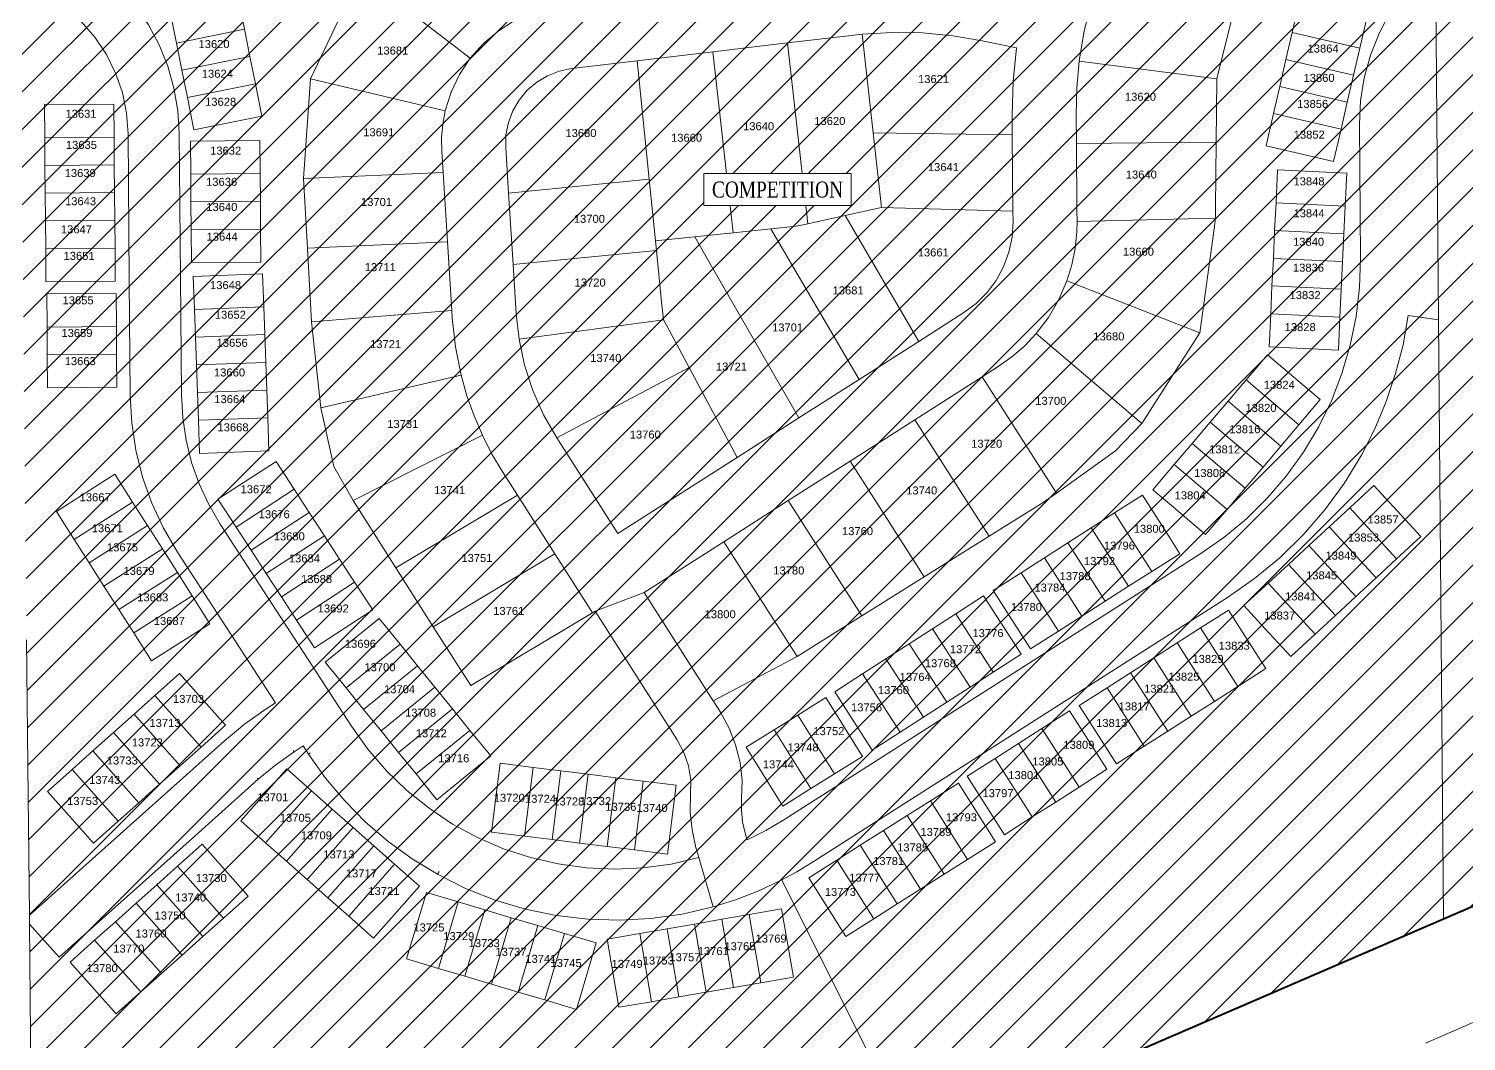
# Model space of a CAD drawing. Header units: feet. Extents: x 865220 to 2866543, y -2240498 to 973965.
# Drawn here: x 2859631 to 2860978, y 967105 to 968054 of the extents above; entities that cross this region are included whole.
import ezdxf
from ezdxf.enums import TextEntityAlignment as Align

# ---------------------------------------------------------------- set-up
doc = ezdxf.new("R2010")
doc.units = ezdxf.units.FT
doc.header["$LTSCALE"] = 0.015
doc.header["$MEASUREMENT"] = 0
for name, color, linetype in [('Dakota County Addresses', 7, 'Continuous'), ('Dakota County Parcels', 7, 'Continuous'), ('NOTES', 7, 'Continuous')]:
    doc.layers.add(name, color=color, linetype=linetype)
doc.layers.add('WORK BOUNDARY', color=110, linetype='Continuous', lineweight=40)
doc.styles.add('Dimensions 100', font='arial.ttf')
doc.styles.add('SIMPLEX', font='times.ttf', dxfattribs={"width": 0.8})

# ---------------------------------------------------------------- blocks, each defined once
blk = doc.blocks.new('ACMAP_ANN_TEMPLATE_Dakota County Addresses')
at = {"layer": 'Dakota County Addresses', "style": 'Dimensions 100'}
blk.add_attdef('DakotaCountyAddress', text='', height=50, dxfattribs=at).set_placement((0, 0), align=Align.CENTER)

msp = doc.modelspace()

# ---------------------------------------------------------------- hatches: boundary and pattern name
at = {"layer": 'NOTES', "lineweight": 5, "ltscale": 100}
h = msp.add_hatch(dxfattribs=at)
h.set_pattern_fill('ANSI31', color=1, scale=200)
h.set_pattern_definition([(45, (-51622.26, -8360.607), (-17.67766953, 17.67766953), [])])
h.paths.add_polyline_path([(2862217.9, 967764.4), (2862217.9, 968583.5), (2862201.9, 968598.9), (2860945.5, 968575.9), (2860677, 968578.9), (2860461.7, 968585), (2860195.4, 968598.2), (2860000.2, 968611.5), (2859805.1, 968625.7), (2859657.5, 968635), (2859660.3, 968356.8), (2859660.6, 968226.8), (2859658, 968197.3), (2859646.9, 968139.2), (2859623.1, 968071.1), (2859637.2, 966650)])

# ---------------------------------------------------------------- linework, layer by layer
at = {"layer": 'Dakota County Parcels', "lineweight": 5, "ltscale": 100}
for p, q in [((2860952.2, 967781.1), (2860949.4, 968118.6)), ((2859894.9, 968006.9), (2859941.7, 968105.4)), ((2859941.7, 968105.4), (2860044.8, 968026.2)), ((2859833.1, 968053.4), (2859826.9, 968083.8)), ((2860815.2, 968050.5), (2860821.1, 968075.8)), ((2859763.2, 968070.9), (2859769.4, 968040.5)), ((2860744.5, 968007), (2860758, 968061.1)), ((2860884.4, 968061.2), (2860878.5, 968035.8)), ((2859833.1, 968053.4), (2859769.4, 968040.5)), ((2859838.2, 968027.9), (2859833.1, 968053.4)), ((2860342.2, 968040.6), (2860404.7, 968048)), ((2860412.2, 968048.8), (2860404.7, 968048)), ((2860422.5, 967956.2), (2860412.2, 968048.8)), ((2860809.3, 968025.1), (2860815.2, 968050.5)), ((2860878.5, 968035.8), (2860815.2, 968050.5)), ((2859769.4, 968040.5), (2859774.5, 968015)), ((2860272.2, 968032.2), (2860201.2, 968023.8)), ((2860272.2, 968032.2), (2860342.2, 968040.6)), ((2860291.1, 967862.6), (2860272.2, 968032.2)), ((2860361.1, 967871.1), (2860342.2, 968040.6)), ((2860556.7, 968035.9), (2860524.7, 968042.6)), ((2860878.5, 968035.8), (2860872.7, 968010.5)), ((2859838.2, 968027.9), (2859774.5, 968015)), ((2859843.4, 968002.4), (2859838.2, 968027.9)), ((2860201.2, 968023.8), (2860139.6, 968016.5)), ((2860212.5, 967912.9), (2860201.2, 968023.8)), ((2860744.5, 968007), (2860615.6, 968023.5)), ((2860803.5, 967999.8), (2860809.3, 968025.1)), ((2860872.7, 968010.5), (2860809.3, 968025.1)), ((2859774.5, 968015), (2859779.7, 967989.5)), ((2859888.3, 967913.6), (2859894.9, 968006.9)), ((2859894.9, 968006.9), (2860021.3, 967976.9)), ((2860744, 967947.5), (2860744.5, 968007)), ((2860872.7, 968010.5), (2860866.8, 967985.2)), ((2859779.7, 967989.5), (2859843.4, 968002.4)), ((2859849.5, 967972), (2859843.4, 968002.4)), ((2860797.6, 967974.5), (2860803.5, 967999.8)), ((2860866.8, 967985.2), (2860803.5, 967999.8)), ((2859645.6, 967982.8), (2859710.6, 967983.3)), ((2859645.9, 967951.8), (2859645.6, 967982.8)), ((2859710.9, 967952.3), (2859710.6, 967983.3)), ((2859779.7, 967989.5), (2859785.8, 967959.2)), ((2860866.8, 967985.2), (2860861, 967959.8)), ((2859785.8, 967959.2), (2859849.5, 967972)), ((2860552.8, 967954.5), (2860552.7, 967973.1)), ((2860612.9, 967946.4), (2860612.7, 967973.6)), ((2860790.7, 967944.3), (2860797.6, 967974.5)), ((2860861, 967959.8), (2860797.6, 967974.5)), ((2860879.2, 967838.8), (2860878.2, 967964.5)), ((2859645.9, 967951.8), (2859710.9, 967952.3)), ((2859646.1, 967925.8), (2859645.9, 967951.8)), ((2859711.1, 967926.3), (2859710.9, 967952.3)), ((2859725.1, 967818.2), (2859724, 967955.5)), ((2859773.1, 967821.1), (2859772, 967955.9)), ((2860430.3, 967886.4), (2860422.5, 967956.2)), ((2860422.5, 967956.2), (2860552.8, 967954.5)), ((2860553.4, 967882.8), (2860552.8, 967954.5)), ((2860861, 967959.8), (2860854, 967929.6)), ((2859782.6, 967948.6), (2859847.6, 967949.2)), ((2859782.8, 967917.6), (2859782.6, 967948.6)), ((2859847.6, 967949.2), (2859847.8, 967918.2)), ((2860019.3, 967919.3), (2860018.1, 967938.8)), ((2860080.7, 967899.9), (2860078, 967942.6)), ((2860744, 967947.5), (2860612.9, 967946.4)), ((2860613.4, 967883.4), (2860612.9, 967946.4)), ((2860743.4, 967886.5), (2860744, 967947.5)), ((2860854, 967929.6), (2860790.7, 967944.3)), ((2859646.1, 967925.8), (2859711.1, 967926.3)), ((2859646.3, 967899.8), (2859646.1, 967925.8)), ((2859711.3, 967900.3), (2859711.1, 967926.3)), ((2859782.8, 967917.6), (2859847.8, 967918.2)), ((2859783, 967891.6), (2859782.8, 967917.6)), ((2859847.8, 967918.2), (2859848, 967892.2)), ((2859888.3, 967913.6), (2860019.3, 967919.3)), ((2859892.1, 967848.4), (2859888.3, 967913.6)), ((2859888.3, 967913.6), (2859888.3, 967913.6)), ((2860023.4, 967854.3), (2860019.3, 967919.3)), ((2860212.5, 967912.9), (2860080.7, 967899.9)), ((2860218.3, 967855), (2860212.5, 967912.9)), ((2860800, 967890.7), (2860801.5, 967921.6)), ((2860801.5, 967921.6), (2860866.4, 967918.5)), ((2860866.4, 967918.5), (2860864.9, 967887.6)), ((2859646.3, 967899.8), (2859711.3, 967900.3)), ((2859646.6, 967873.8), (2859646.3, 967899.8)), ((2859711.5, 967874.3), (2859711.3, 967900.3)), ((2860084.9, 967833), (2860080.7, 967899.9)), ((2859783, 967891.6), (2859848, 967892.2)), ((2859783.3, 967865.6), (2859783, 967891.6)), ((2859848, 967892.2), (2859848.3, 967866.2)), ((2860396.1, 967878.8), (2860430.3, 967886.4)), ((2860430.3, 967886.4), (2860553.4, 967882.8)), ((2860553.5, 967872.9), (2860553.4, 967882.8)), ((2860613.5, 967873.4), (2860613.4, 967883.4)), ((2860743.3, 967876.5), (2860743.4, 967886.5)), ((2860798.7, 967864.7), (2860800, 967890.7)), ((2860864.9, 967887.6), (2860800, 967890.7)), ((2860864.9, 967887.6), (2860863.6, 967861.6)), ((2859646.6, 967873.8), (2859711.5, 967874.3)), ((2859646.8, 967847.8), (2859646.6, 967873.8)), ((2859711.8, 967848.3), (2859711.5, 967874.3)), ((2860350.6, 967868.8), (2860361.1, 967871.1)), ((2860361.1, 967871.1), (2860396.1, 967878.8)), ((2860396.1, 967878.8), (2860465.1, 967760.8)), ((2860613.3, 967863.4), (2860613.5, 967873.4)), ((2860743.3, 967876.5), (2860613.5, 967873.4)), ((2860742, 967866.5), (2860743.3, 967876.5)), ((2859848.3, 967866.2), (2859783.3, 967865.6)), ((2859783.5, 967834.6), (2859783.3, 967865.6)), ((2859848.3, 967866.2), (2859848.5, 967835.2)), ((2860218.3, 967855), (2860291.1, 967862.6)), ((2860255.1, 967858.9), (2860268.4, 967835.7)), ((2860291.1, 967862.6), (2860326.4, 967866.3)), ((2860326.4, 967866.3), (2860350.6, 967868.8)), ((2860326.4, 967866.3), (2860409.2, 967725.2)), ((2860728.6, 967769), (2860742, 967866.5)), ((2860797.5, 967838.7), (2860798.7, 967864.7)), ((2860863.6, 967861.6), (2860798.7, 967864.7)), ((2860863.6, 967861.6), (2860862.4, 967835.6)), ((2859646.8, 967847.8), (2859711.8, 967848.3)), ((2859647, 967816.8), (2859646.8, 967847.8)), ((2859712, 967817.4), (2859711.8, 967848.3)), ((2860023.4, 967854.3), (2859892.1, 967848.4)), ((2859896.1, 967779.3), (2859892.1, 967848.4)), ((2860027.5, 967789.7), (2860023.4, 967854.3)), ((2860219.2, 967846.2), (2860218.3, 967855)), ((2859848.5, 967835.2), (2859783.5, 967834.6)), ((2860084.9, 967833), (2860087.8, 967786.8)), ((2860268.4, 967835.7), (2860352.8, 967689.1)), ((2860796.2, 967812.8), (2860797.5, 967838.7)), ((2860862.4, 967835.6), (2860797.5, 967838.7)), ((2860862.4, 967835.6), (2860861.1, 967809.7)), ((2859647, 967816.8), (2859712, 967817.4)), ((2859725.1, 967818.2), (2859726, 967710.3)), ((2859773.1, 967821.1), (2859774, 967710.7)), ((2859785.1, 967821.8), (2859850, 967824.2)), ((2859786.2, 967790.8), (2859785.1, 967821.8)), ((2859850, 967824.2), (2859851.2, 967793.2)), ((2860728.6, 967769), (2860603.9, 967817.5)), ((2859712.9, 967805.9), (2859647.9, 967805.3)), ((2859647.9, 967805.3), (2859648.1, 967774.3)), ((2859713.1, 967774.9), (2859712.9, 967805.9)), ((2860795, 967786.8), (2860796.2, 967812.8)), ((2860861.1, 967809.7), (2860796.2, 967812.8)), ((2860861.1, 967809.7), (2860859.9, 967783.7)), ((2859851.2, 967793.2), (2859786.2, 967790.8)), ((2859787.1, 967764.9), (2859786.2, 967790.8)), ((2859851.2, 967793.2), (2859852.1, 967767.2)), ((2859896.1, 967779.3), (2860027.5, 967789.7)), ((2860027.9, 967783.1), (2860027.5, 967789.7)), ((2859713.1, 967774.9), (2859648.1, 967774.3)), ((2859713.3, 967748.9), (2859713.1, 967774.9)), ((2859904.7, 967698.7), (2859896.1, 967779.3)), ((2860087.8, 967786.8), (2860090.5, 967762.9)), ((2860225.8, 967781.2), (2860090.5, 967762.9)), ((2860229, 967775.3), (2860225.8, 967781.2)), ((2860465.1, 967760.8), (2860507.3, 967787.8)), ((2860793.5, 967755.9), (2860795, 967786.8)), ((2860859.9, 967783.7), (2860795, 967786.8)), ((2860859.9, 967783.7), (2860858.4, 967752.7)), ((2860923.8, 967785.1), (2860952.2, 967781.1)), ((2860956.9, 967219.4), (2860952.2, 967781.1)), ((2860956.9, 967220), (2862245.5, 967776.2)), ((2859648.1, 967774.3), (2859648.3, 967748.3)), ((2859852.1, 967767.2), (2859787.1, 967764.9)), ((2859788.1, 967738.9), (2859787.1, 967764.9)), ((2859852.1, 967767.2), (2859853, 967741.2)), ((2860674.1, 967683.8), (2860575.2, 967768.2)), ((2860674.1, 967683.8), (2860728.6, 967769)), ((2859648.3, 967748.3), (2859713.3, 967748.9)), ((2859648.3, 967748.3), (2859648.6, 967717.3)), ((2859713.6, 967717.9), (2859713.3, 967748.9)), ((2860409.2, 967725.2), (2860465.1, 967760.8)), ((2860771.9, 967724.7), (2860792, 967748.3)), ((2860792, 967748.3), (2860841.5, 967706.3)), ((2860858.4, 967752.7), (2860793.5, 967755.9)), ((2859853, 967741.2), (2859788.1, 967738.9)), ((2859789, 967712.9), (2859788.1, 967738.9)), ((2859853, 967741.2), (2859854, 967715.2)), ((2860125.8, 967670.5), (2860249.9, 967736.3)), ((2860294.9, 967652.2), (2860249.9, 967736.3)), ((2860524.6, 967727.6), (2860539.6, 967737.2)), ((2859904.7, 967698.7), (2860036.2, 967729.1)), ((2860352.8, 967689.1), (2860409.2, 967725.2)), ((2860461.5, 967687.4), (2860524.6, 967727.6)), ((2860594.1, 967618.7), (2860524.6, 967727.6)), ((2860755.1, 967704.9), (2860771.9, 967724.7)), ((2860821.4, 967682.6), (2860771.9, 967724.7)), ((2859648.6, 967717.3), (2859713.6, 967717.9)), ((2859854, 967715.2), (2859789, 967712.9)), ((2859790, 967686.9), (2859789, 967712.9)), ((2859854, 967715.2), (2859854.9, 967689.3)), ((2859916.8, 967643.7), (2859904.7, 967698.7)), ((2860738.2, 967685.1), (2860755.1, 967704.9)), ((2860804.6, 967662.8), (2860755.1, 967704.9)), ((2860841.5, 967706.3), (2860821.4, 967682.6)), ((2859854.9, 967689.3), (2859790, 967686.9)), ((2859791.1, 967655.9), (2859790, 967686.9)), ((2859854.9, 967689.3), (2859856, 967658.3)), ((2860294.9, 967652.2), (2860352.8, 967689.1)), ((2860400.9, 967648.7), (2860461.5, 967687.4)), ((2860531.2, 967578.3), (2860461.5, 967687.4)), ((2860649.6, 967658.4), (2860674.1, 967683.8)), ((2860721.4, 967665.3), (2860738.2, 967685.1)), ((2860787.8, 967643), (2860738.2, 967685.1)), ((2860821.4, 967682.6), (2860804.6, 967662.8)), ((2859934.9, 967611.7), (2860056.1, 967672.9)), ((2860183, 967580.8), (2860125.8, 967670.5)), ((2859856, 967658.3), (2859791.1, 967655.9)), ((2860594.1, 967618.7), (2860649.6, 967658.4)), ((2860704.6, 967645.5), (2860721.4, 967665.3)), ((2860770.9, 967623.2), (2860721.4, 967665.3)), ((2860804.6, 967662.8), (2860787.8, 967643)), ((2859808.3, 967612.9), (2859862.8, 967648.3)), ((2859862.8, 967648.3), (2859879.7, 967622.3)), ((2859934.9, 967611.7), (2859916.8, 967643.7)), ((2860183, 967580.8), (2860294.9, 967652.2)), ((2860342.8, 967611.6), (2860400.9, 967648.7)), ((2860470.2, 967540.1), (2860400.9, 967648.7)), ((2860687.5, 967625.4), (2860704.6, 967645.5)), ((2860754.1, 967603.4), (2860704.6, 967645.5)), ((2860787.8, 967643), (2860770.9, 967623.2)), ((2859711.7, 967636.3), (2859656.9, 967601.5)), ((2859728.3, 967610.2), (2859711.7, 967636.3)), ((2860088.9, 967616.7), (2860075.2, 967638.2)), ((2859825.2, 967586.9), (2859879.7, 967622.3)), ((2859879.7, 967622.3), (2859893.9, 967600.5)), ((2859975, 967548.6), (2860088.9, 967616.7)), ((2860124.1, 967561.6), (2860088.9, 967616.7)), ((2860581.8, 967609.9), (2860594.1, 967618.7)), ((2860648.7, 967600.1), (2860670.9, 967614.2)), ((2860670.9, 967614.2), (2860674.8, 967616.7)), ((2860674.8, 967616.7), (2860700.4, 967576.7)), ((2860684.5, 967621.8), (2860687.5, 967625.4)), ((2860702, 967607), (2860684.5, 967621.8)), ((2860770.9, 967623.2), (2860754.1, 967603.4)), ((2860869, 967604.8), (2860891.8, 967625.8)), ((2860891.8, 967625.8), (2860935.8, 967578)), ((2859656.9, 967601.5), (2859673.5, 967575.3)), ((2859728.3, 967610.2), (2859673.5, 967575.3)), ((2859742.3, 967588.3), (2859728.3, 967610.2)), ((2859825.2, 967586.9), (2859808.3, 967612.9)), ((2859839.4, 967565.1), (2859893.9, 967600.5)), ((2859893.9, 967600.5), (2859908.1, 967578.7)), ((2859975, 967548.6), (2859934.9, 967611.7)), ((2860282.4, 967573.1), (2860342.8, 967611.6)), ((2860411.8, 967503.6), (2860342.8, 967611.6)), ((2860531.2, 967578.3), (2860581.8, 967609.9)), ((2860626.8, 967586.1), (2860648.7, 967600.1)), ((2860683.7, 967545.3), (2860648.7, 967600.1)), ((2860734, 967579.8), (2860702, 967607)), ((2860754.1, 967603.4), (2860734, 967579.8)), ((2860849.9, 967587.2), (2860869, 967604.8)), ((2860913, 967557), (2860869, 967604.8)), ((2859687.5, 967553.4), (2859742.3, 967588.3)), ((2859756.3, 967566.3), (2859742.3, 967588.3)), ((2859810.5, 967589.5), (2859933.4, 967400.3)), ((2859839.4, 967565.1), (2859825.2, 967586.9)), ((2860604.9, 967572.1), (2860626.8, 967586.1)), ((2860661.8, 967531.3), (2860626.8, 967586.1)), ((2860830.8, 967569.5), (2860849.9, 967587.2)), ((2860893.9, 967539.4), (2860849.9, 967587.2)), ((2859673.5, 967575.3), (2859687.5, 967553.4)), ((2859853.6, 967543.3), (2859908.1, 967578.7)), ((2859908.1, 967578.7), (2859922.2, 967556.9)), ((2860207.7, 967525.4), (2860282.4, 967573.1)), ((2860351, 967465.6), (2860282.4, 967573.1)), ((2860470.2, 967540.1), (2860531.2, 967578.3)), ((2860700.4, 967576.7), (2860709.8, 967561.9)), ((2860935.8, 967578), (2860913, 967557)), ((2859701.4, 967531.4), (2859756.3, 967566.3)), ((2859770.2, 967544.4), (2859756.3, 967566.3)), ((2859770.3, 967563.3), (2859862.1, 967422)), ((2859853.6, 967543.3), (2859839.4, 967565.1)), ((2860010.1, 967493.4), (2860124.1, 967561.6)), ((2860132.4, 967548.5), (2860124.1, 967561.6)), ((2860338.7, 967312.5), (2860728.6, 967561.3)), ((2860583, 967558.1), (2860604.9, 967572.1)), ((2860639.8, 967517.3), (2860604.9, 967572.1)), ((2860709.8, 967561.9), (2860683.7, 967545.3)), ((2860811.6, 967551.9), (2860830.8, 967569.5)), ((2860874.8, 967521.8), (2860830.8, 967569.5)), ((2859687.5, 967553.4), (2859701.4, 967531.4)), ((2859922.2, 967556.9), (2859867.7, 967521.5)), ((2859922.2, 967556.9), (2859936.4, 967535.1)), ((2860010.1, 967493.4), (2859975, 967548.6)), ((2860159.2, 967506.4), (2860132.4, 967548.5)), ((2860561, 967544.1), (2860583, 967558.1)), ((2860617.9, 967503.3), (2860583, 967558.1)), ((2860792.5, 967534.3), (2860811.6, 967551.9)), ((2860855.7, 967504.1), (2860811.6, 967551.9)), ((2860913, 967557), (2860893.9, 967539.4)), ((2859715.4, 967509.5), (2859770.2, 967544.4)), ((2859784.2, 967522.5), (2859770.2, 967544.4)), ((2859867.7, 967521.5), (2859853.6, 967543.3)), ((2859936.4, 967535.1), (2859881.9, 967499.7)), ((2859936.4, 967535.1), (2859953.3, 967509.2)), ((2860411.8, 967503.6), (2860470.2, 967540.1)), ((2860534.9, 967527.4), (2860561, 967544.1)), ((2860596, 967489.3), (2860561, 967544.1)), ((2860683.7, 967545.3), (2860661.8, 967531.3)), ((2860772.4, 967515.7), (2860792.5, 967534.3)), ((2860836.6, 967486.5), (2860792.5, 967534.3)), ((2860893.9, 967539.4), (2860874.8, 967521.8)), ((2859701.4, 967531.4), (2859715.4, 967509.5)), ((2859729.3, 967487.6), (2859784.2, 967522.5)), ((2859800.8, 967496.3), (2859784.2, 967522.5)), ((2859881.9, 967499.7), (2859867.7, 967521.5)), ((2860207.7, 967525.4), (2860272.4, 967423.9)), ((2860364.5, 967272), (2860754.5, 967520.8)), ((2860499.9, 967505.5), (2860525.9, 967522.3)), ((2860525.9, 967522.3), (2860561.1, 967467.6)), ((2860569.9, 967472.7), (2860534.9, 967527.4)), ((2860661.8, 967531.3), (2860639.8, 967517.3)), ((2860874.8, 967521.8), (2860855.7, 967504.1)), ((2859715.4, 967509.5), (2859729.3, 967487.6)), ((2859953.3, 967509.2), (2859898.8, 967473.7)), ((2860159.2, 967506.4), (2860045.2, 967438.2)), ((2860161.8, 967508), (2860159.2, 967506.4)), ((2860161.8, 967508), (2860159.2, 967506.4)), ((2860478, 967491.4), (2860499.9, 967505.5)), ((2860535, 967450.8), (2860499.9, 967505.5)), ((2860639.8, 967517.3), (2860617.9, 967503.3)), ((2860729.2, 967492.3), (2860753.5, 967507.8)), ((2860753.5, 967507.8), (2860755.3, 967509)), ((2860755.3, 967509), (2860777.2, 967474.7)), ((2860769.7, 967513.3), (2860772.4, 967515.7)), ((2860789.5, 967491.8), (2860769.7, 967513.3)), ((2859746, 967461.4), (2859800.8, 967496.3)), ((2859898.8, 967473.7), (2859881.9, 967499.7)), ((2859908.9, 967460.1), (2859959.3, 967501.1)), ((2859959.3, 967501.1), (2859978.9, 967477.1)), ((2860045.2, 967438.2), (2860010.1, 967493.4)), ((2860351, 967465.6), (2860411.8, 967503.6)), ((2860617.9, 967503.3), (2860596, 967489.3)), ((2860707.3, 967478.3), (2860729.2, 967492.3)), ((2860764.2, 967437.5), (2860729.2, 967492.3)), ((2860813.8, 967465.5), (2860789.5, 967491.8)), ((2860855.7, 967504.1), (2860836.6, 967486.5)), ((2859729.3, 967487.6), (2859746, 967461.4)), ((2860456.1, 967477.4), (2860478, 967491.4)), ((2860513.2, 967436.8), (2860478, 967491.4)), ((2860596, 967489.3), (2860569.9, 967472.7)), ((2860685.4, 967464.3), (2860707.3, 967478.3)), ((2860742.3, 967423.5), (2860707.3, 967478.3)), ((2860836.6, 967486.5), (2860813.8, 967465.5)), ((2859928.4, 967436.1), (2859978.9, 967477.1)), ((2859978.9, 967477.1), (2859995.3, 967456.9)), ((2860272.4, 967423.9), (2860351, 967465.6)), ((2860434.3, 967463.3), (2860456.1, 967477.4)), ((2860491.3, 967422.7), (2860456.1, 967477.4)), ((2860561.1, 967467.6), (2860535, 967450.8)), ((2860777.2, 967474.7), (2860790.3, 967454.2)), ((2859928.4, 967436.1), (2859908.9, 967460.1)), ((2859995.3, 967456.9), (2859944.8, 967415.9)), ((2859995.3, 967456.9), (2860011.7, 967436.7)), ((2860412.4, 967449.2), (2860434.3, 967463.3)), ((2860469.5, 967408.7), (2860434.3, 967463.3)), ((2860663.5, 967450.3), (2860685.4, 967464.3)), ((2860720.4, 967409.5), (2860685.4, 967464.3)), ((2860790.3, 967454.2), (2860764.2, 967437.5)), ((2859749.1, 967429), (2859772.2, 967449.6)), ((2859772.2, 967449.6), (2859815.5, 967401.1)), ((2860386.4, 967432.5), (2860412.4, 967449.2)), ((2860447.6, 967394.6), (2860412.4, 967449.2)), ((2860535, 967450.8), (2860513.2, 967436.8)), ((2860641.6, 967436.3), (2860663.5, 967450.3)), ((2860698.5, 967395.5), (2860663.5, 967450.3)), ((2859729.7, 967411.6), (2859749.1, 967429)), ((2859749.1, 967429), (2859792.4, 967380.5)), ((2859944.8, 967415.9), (2859928.4, 967436.1)), ((2860011.7, 967436.7), (2859961.2, 967395.7)), ((2860011.7, 967436.7), (2860028, 967416.5)), ((2860378, 967427), (2860351.7, 967410.6)), ((2860412.4, 967371.8), (2860378, 967427)), ((2860421.5, 967377.8), (2860386.4, 967432.5)), ((2860513.2, 967436.8), (2860491.3, 967422.7)), ((2860615.4, 967419.6), (2860641.6, 967436.3)), ((2860676.5, 967381.5), (2860641.6, 967436.3)), ((2860764.2, 967437.5), (2860742.3, 967423.5)), ((2859710.3, 967394.3), (2859729.7, 967411.6)), ((2859729.7, 967411.6), (2859773, 967363.2)), ((2859862.1, 967422), (2859853.5, 967416.4)), ((2859961.2, 967395.7), (2859944.8, 967415.9)), ((2860028, 967416.5), (2859977.6, 967375.6)), ((2860028, 967416.5), (2860044.4, 967396.3)), ((2860272.4, 967423.9), (2860279.2, 967413.3)), ((2860491.3, 967422.7), (2860469.5, 967408.7)), ((2860580.4, 967397.9), (2860606.5, 967414.6)), ((2860606.5, 967414.6), (2860641.5, 967359.8)), ((2860650.4, 967364.9), (2860615.4, 967419.6)), ((2860742.3, 967423.5), (2860720.4, 967409.5)), ((2859815.5, 967401.1), (2859792.4, 967380.5)), ((2860351.7, 967410.6), (2860329.6, 967396.8)), ((2860351.7, 967410.6), (2860386, 967355.4)), ((2860469.5, 967408.7), (2860447.6, 967394.6)), ((2860558.5, 967383.9), (2860580.4, 967397.9)), ((2860615.4, 967343.1), (2860580.4, 967397.9)), ((2860720.4, 967409.5), (2860698.5, 967395.5)), ((2859814.1, 967386.3), (2859631.5, 967223.1)), ((2859690.9, 967377), (2859710.3, 967394.3)), ((2859710.3, 967394.3), (2859753.6, 967345.8)), ((2859977.6, 967375.6), (2859961.2, 967395.7)), ((2860044.4, 967396.3), (2859994, 967355.4)), ((2860044.4, 967396.3), (2860064, 967372.3)), ((2860329.6, 967396.8), (2860303.3, 967380.5)), ((2860329.6, 967396.8), (2860364, 967341.7)), ((2860447.6, 967394.6), (2860421.5, 967377.8)), ((2860536.6, 967369.9), (2860558.5, 967383.9)), ((2860593.5, 967329.1), (2860558.5, 967383.9)), ((2860698.5, 967395.5), (2860676.5, 967381.5)), ((2859671.5, 967359.7), (2859690.9, 967377)), ((2859690.9, 967377), (2859734.2, 967328.5)), ((2859792.4, 967380.5), (2859773, 967363.2)), ((2859879.6, 967376.1), (2859878.9, 967377.3)), ((2859879.6, 967376.1), (2859888.2, 967381.7)), ((2859888.2, 967381.7), (2859893.2, 967374.1)), ((2859893.2, 967374.1), (2859894.7, 967375.2)), ((2859994, 967355.4), (2859977.6, 967375.6)), ((2860064, 967372.3), (2860013.5, 967331.3)), ((2860303.3, 967380.5), (2860337.7, 967325.3)), ((2860386, 967355.4), (2860412.4, 967371.8)), ((2860676.5, 967381.5), (2860650.4, 967364.9)), ((2859648.4, 967339), (2859671.5, 967359.7)), ((2859714.8, 967311.2), (2859671.5, 967359.7)), ((2859773, 967363.2), (2859753.6, 967345.8)), ((2859872.7, 967360.3), (2859829.7, 967311.6)), ((2859896, 967339.7), (2859872.7, 967360.3)), ((2860064.8, 967301), (2860072.9, 967365.5)), ((2860072.9, 967365.5), (2860103.7, 967361.6)), ((2860095.6, 967297.2), (2860103.7, 967361.6)), ((2860103.7, 967361.6), (2860129.5, 967358.4)), ((2860129.5, 967358.4), (2860121.4, 967293.9)), ((2860129.5, 967358.4), (2860155.3, 967355.1)), ((2860510.5, 967353.3), (2860536.6, 967369.9)), ((2860571.5, 967315.2), (2860536.6, 967369.9)), ((2860641.5, 967359.8), (2860615.4, 967343.1)), ((2859753.6, 967345.8), (2859734.2, 967328.5)), ((2859786.8, 967297.5), (2859846.1, 967350.5)), ((2859846.1, 967350.5), (2859845.2, 967351.6)), ((2860013.5, 967331.3), (2859994, 967355.4)), ((2860155.3, 967355.1), (2860147.2, 967290.7)), ((2860155.3, 967355.1), (2860181.1, 967351.9)), ((2860181.1, 967351.9), (2860173, 967287.4)), ((2860181.1, 967351.9), (2860206.9, 967348.6)), ((2860206.9, 967348.6), (2860198.7, 967284.2)), ((2860206.9, 967348.6), (2860237.6, 967344.8)), ((2860237.6, 967344.8), (2860229.5, 967280.3)), ((2860364, 967341.7), (2860386, 967355.4)), ((2860476.1, 967330.2), (2860502.3, 967346.8)), ((2860502.3, 967346.8), (2860537, 967291.9)), ((2860545.4, 967298.5), (2860510.5, 967353.3)), ((2859691.7, 967290.5), (2859648.4, 967339)), ((2859896, 967339.7), (2859852.9, 967291)), ((2859915.4, 967322.5), (2859896, 967339.7)), ((2860337.7, 967325.3), (2860364, 967341.7)), ((2860454.1, 967316.4), (2860476.1, 967330.2)), ((2860510.8, 967275.3), (2860476.1, 967330.2)), ((2860615.4, 967343.1), (2860593.5, 967329.1)), ((2859734.2, 967328.5), (2859714.8, 967311.2)), ((2859915.4, 967322.5), (2859872.4, 967273.8)), ((2859934.9, 967305.3), (2859915.4, 967322.5)), ((2860593.5, 967329.1), (2860571.5, 967315.2)), ((2859714.8, 967311.2), (2859691.7, 967290.5)), ((2859829.7, 967311.6), (2859852.9, 967291)), ((2859934.9, 967305.3), (2859891.9, 967256.6)), ((2859954.4, 967288.1), (2859934.9, 967305.3)), ((2860432.2, 967302.5), (2860454.1, 967316.4)), ((2860488.9, 967261.4), (2860454.1, 967316.4)), ((2860571.5, 967315.2), (2860545.4, 967298.5)), ((2859659.4, 967183.7), (2859786.8, 967297.5)), ((2859852.9, 967291), (2859872.4, 967273.8)), ((2860095.6, 967297.2), (2860064.8, 967301)), ((2860121.4, 967293.9), (2860095.6, 967297.2)), ((2860147.2, 967290.7), (2860121.4, 967293.9)), ((2860173, 967287.4), (2860147.2, 967290.7)), ((2860302.4, 967299.9), (2860304.2, 967293.6)), ((2860410.2, 967288.6), (2860432.2, 967302.5)), ((2860466.9, 967247.5), (2860432.2, 967302.5)), ((2860537, 967291.9), (2860510.8, 967275.3)), ((2859770.3, 967268.9), (2859793.4, 967289.5)), ((2859793.4, 967289.5), (2859836.7, 967241)), ((2859954.4, 967288.1), (2859911.3, 967239.4)), ((2859973.9, 967270.8), (2859954.4, 967288.1)), ((2860198.7, 967284.2), (2860173, 967287.4)), ((2860229.5, 967280.3), (2860198.7, 967284.2)), ((2860259, 967277), (2860256.2, 967286.6)), ((2860272.3, 967230.8), (2860259, 967277)), ((2860388.2, 967274.7), (2860410.2, 967288.6)), ((2860444.9, 967233.6), (2860410.2, 967288.6)), ((2859750.9, 967251.5), (2859770.3, 967268.9)), ((2859770.3, 967268.9), (2859813.6, 967220.4)), ((2859872.4, 967273.8), (2859891.9, 967256.6)), ((2859930.8, 967222.2), (2859973.9, 967270.8)), ((2859997.1, 967250.3), (2859973.9, 967270.8)), ((2860013.9, 967261.4), (2860015.5, 967264.1)), ((2860362, 967258.1), (2860388.2, 967274.7)), ((2860422.9, 967219.8), (2860388.2, 967274.7)), ((2860510.8, 967275.3), (2860488.9, 967261.4)), ((2859731.5, 967234.2), (2859750.9, 967251.5)), ((2859794.2, 967203.1), (2859750.9, 967251.5)), ((2859891.9, 967256.6), (2859911.3, 967239.4)), ((2859954, 967201.6), (2859997.1, 967250.3)), ((2860461.8, 967005.8), (2860336.8, 967256.1)), ((2860396.7, 967203.2), (2860362, 967258.1)), ((2860488.9, 967261.4), (2860466.9, 967247.5)), ((2859836.7, 967241), (2859813.6, 967220.4)), ((2859911.3, 967239.4), (2859930.8, 967222.2)), ((2859985.1, 967182.1), (2860003.7, 967244.4)), ((2860003.7, 967244.4), (2860033.4, 967235.5)), ((2860466.9, 967247.5), (2860444.9, 967233.6)), ((2859631.5, 967223.1), (2859631.6, 967214.8)), ((2859712.1, 967216.9), (2859731.5, 967234.2)), ((2859774.8, 967185.7), (2859731.5, 967234.2)), ((2860014.9, 967173.2), (2860033.4, 967235.5)), ((2860033.4, 967235.5), (2860058.3, 967228.1)), ((2860058.3, 967228.1), (2860039.8, 967165.8)), ((2860058.3, 967228.1), (2860083.2, 967220.7)), ((2860306.1, 967223.7), (2860280.5, 967219.2)), ((2860336.6, 967228.9), (2860306.1, 967223.7)), ((2860317.1, 967159.6), (2860306.1, 967223.7)), ((2860347.7, 967164.9), (2860336.6, 967228.9)), ((2860444.9, 967233.6), (2860422.9, 967219.8)), ((2859631.6, 967214.8), (2859659.4, 967183.7)), ((2859631.6, 967214.8), (2859637.2, 966649.9)), ((2859692.7, 967199.6), (2859712.1, 967216.9)), ((2859755.4, 967168.4), (2859712.1, 967216.9)), ((2859813.6, 967220.4), (2859794.2, 967203.1)), ((2859930.8, 967222.2), (2859954, 967201.6)), ((2860083.2, 967220.7), (2860064.7, 967158.4)), ((2860083.2, 967220.7), (2860108.1, 967213.3)), ((2860108.1, 967213.3), (2860089.6, 967151)), ((2860108.1, 967213.3), (2860133.1, 967205.9)), ((2860229.2, 967210.4), (2860203.6, 967206)), ((2860254.8, 967214.8), (2860229.2, 967210.4)), ((2860229.2, 967210.4), (2860240.3, 967146.4)), ((2860280.5, 967219.2), (2860254.8, 967214.8)), ((2860254.8, 967214.8), (2860265.9, 967150.8)), ((2860280.5, 967219.2), (2860291.5, 967155.2)), ((2860422.9, 967219.8), (2860396.7, 967203.2)), ((2860956.9, 967219.4), (2860461.8, 967005.8)), ((2859669.6, 967178.9), (2859692.7, 967199.6)), ((2859736, 967151.1), (2859692.7, 967199.6)), ((2859794.2, 967203.1), (2859774.8, 967185.7)), ((2860133.1, 967205.9), (2860114.6, 967143.6)), ((2860133.1, 967205.9), (2860162.8, 967197.1)), ((2860162.8, 967197.1), (2860144.3, 967134.8)), ((2860203.6, 967206), (2860173.1, 967200.7)), ((2860173.1, 967200.7), (2860184.1, 967136.7)), ((2860203.6, 967206), (2860214.7, 967141.9)), ((2859774.8, 967185.7), (2859755.4, 967168.4)), ((2860014.9, 967173.2), (2859985.1, 967182.1)), ((2859712.9, 967130.5), (2859669.6, 967178.9)), ((2859755.4, 967168.4), (2859736, 967151.1)), ((2860039.8, 967165.8), (2860014.9, 967173.2)), ((2860064.7, 967158.4), (2860039.8, 967165.8)), ((2860089.6, 967151), (2860064.7, 967158.4)), ((2860265.9, 967150.8), (2860291.5, 967155.2)), ((2860291.5, 967155.2), (2860317.1, 967159.6)), ((2860317.1, 967159.6), (2860347.7, 967164.9)), ((2859736, 967151.1), (2859712.9, 967130.5)), ((2860114.6, 967143.6), (2860089.6, 967151)), ((2860144.3, 967134.8), (2860114.6, 967143.6)), ((2860184.1, 967136.7), (2860214.7, 967141.9)), ((2860214.7, 967141.9), (2860240.3, 967146.4)), ((2860240.3, 967146.4), (2860265.9, 967150.8)), ((2860999.6, 967129), (2860940, 967103.2))]:
    msp.add_line(p, q, dxfattribs=at)
for points in [[(2859772, 967955.9), (2859770.6, 967977.3), (2859767, 967998.3), (2859761.2, 968018.9), (2859753.2, 968038.7), (2859743.1, 968057.5), (2859731, 968075.2), (2859717.1, 968091.4), (2859701.6, 968106.1), (2859684.6, 968119), (2859666.3, 968130), (2859646.9, 968139)], [(2860949.4, 968118.6), (2860933.4, 968103.7), (2860919.1, 968087), (2860906.8, 968068.9), (2860896.5, 968049.5), (2860888.4, 968029.2), (2860882.7, 968008), (2860879.2, 967986.4), (2860878.2, 967964.5)], [(2860636.3, 968106.8), (2860627.2, 968079.6), (2860620.3, 968051.8), (2860615.6, 968023.5)], [(2859724, 967955.5), (2859722.6, 967974.9), (2859718.7, 967994), (2859712.4, 968012.4), (2859703.8, 968029.8), (2859693, 968045.9), (2859680.2, 968060.6), (2859665.7, 968073.5), (2859649.6, 968084.4), (2859632.2, 968093.2)], [(2860086.3, 968061.5), (2860070.8, 968051.7), (2860056.9, 968039.9), (2860044.8, 968026.2)], [(2860524.7, 968042.6), (2860496.9, 968047.4), (2860468.7, 968050), (2860440.4, 968050.5), (2860412.2, 968048.8)], [(2860556.7, 968035.9), (2860553.6, 968004.6), (2860552.7, 967973.1)], [(2860044.8, 968026.2), (2860034.7, 968010.9), (2860026.8, 967994.4), (2860021.3, 967976.9)], [(2860615.6, 968023.5), (2860613.3, 967998.6), (2860612.7, 967973.6)], [(2860139.6, 968016.5), (2860128, 968014.1), (2860117.1, 968009.9), (2860107, 968003.8), (2860098, 967996.2), (2860090.5, 967987.1), (2860084.6, 967976.9), (2860080.5, 967965.9), (2860078.2, 967954.4), (2860078, 967942.6)], [(2860021.3, 967976.9), (2860019, 967964.4), (2860017.9, 967951.6), (2860018.1, 967938.8)], [(2860507.3, 967787.8), (2860518.9, 967796.4), (2860529.1, 967806.6), (2860537.7, 967818.1), (2860544.6, 967830.8), (2860549.6, 967844.4), (2860552.6, 967858.5), (2860553.5, 967872.9)], [(2860603.9, 967817.5), (2860608.5, 967832.5), (2860611.7, 967847.8), (2860613.3, 967863.4)], [(2860084.9, 967833), (2860199.8, 967844.3), (2860219.2, 967846.2)], [(2860225.8, 967781.2), (2860224.1, 967797.8), (2860219.2, 967846.2)], [(2860728.6, 967561.3), (2860751.1, 967577), (2860772.2, 967594.6), (2860791.8, 967613.9), (2860809.6, 967634.7), (2860825.7, 967657), (2860839.8, 967680.6), (2860851.9, 967705.3), (2860861.8, 967730.9), (2860869.6, 967757.2), (2860875.1, 967784.1), (2860878.3, 967811.4), (2860879.2, 967838.8)], [(2860575.2, 967768.2), (2860586.7, 967783.4), (2860596.3, 967800), (2860603.9, 967817.5)], [(2860027.9, 967783.1), (2860030.9, 967755.9), (2860036.2, 967729.1)], [(2860249.9, 967736.3), (2860229, 967775.3), (2860225.8, 967781.2)], [(2860880, 967654.1), (2860892.6, 967678.9), (2860903.3, 967704.5), (2860912.1, 967730.8), (2860919, 967757.7), (2860923.8, 967785.1)], [(2860090.5, 967762.9), (2860095.7, 967738.5), (2860103.4, 967714.9), (2860113.5, 967692.1), (2860125.8, 967670.5)], [(2860539.6, 967737.2), (2860552.5, 967746.3), (2860564.4, 967756.7), (2860575.2, 967768.2)], [(2860036.2, 967729.1), (2860041.6, 967709.9), (2860048.3, 967691.2), (2860056.1, 967672.9)], [(2859726, 967710.3), (2859727.5, 967684.4), (2859731.4, 967658.8), (2859737.6, 967633.6), (2859746.3, 967609.2), (2859757.2, 967585.7), (2859770.3, 967563.3)], [(2859774, 967710.7), (2859775.2, 967689.3), (2859778.4, 967668.2), (2859783.6, 967647.5), (2859790.7, 967627.3), (2859799.7, 967607.9), (2859810.5, 967589.5)], [(2860056.1, 967672.9), (2860065.1, 967655.2), (2860075.2, 967638.2)], [(2860754.5, 967520.8), (2860779.7, 967538.5), (2860803.5, 967558.1), (2860825.5, 967579.7), (2860845.7, 967603), (2860863.9, 967627.8), (2860880, 967654.1)], [(2860161.8, 967508), (2860161.8, 967508), (2860207.7, 967525.4)], [(2860238.7, 967387.4), (2860161.8, 967508), (2860161.8, 967508)], [(2859628.9, 967481.2), (2859630.4, 967334.5), (2859631.5, 967223.1)], [(2859853.5, 967416.4), (2859833.2, 967402.1), (2859814.1, 967386.3)], [(2860299.1, 967332.4), (2860299.5, 967349.4), (2860297.6, 967366.2), (2860293.5, 967382.6), (2860287.4, 967398.4), (2860279.2, 967413.3)], [(2859933.4, 967400.3), (2859948.9, 967378.6), (2859966.3, 967358.5), (2859985.4, 967340), (2860006.1, 967323.3), (2860028.2, 967308.5), (2860051.6, 967295.9), (2860076, 967285.3), (2860101.3, 967277), (2860127.2, 967271.1), (2860153.6, 967267.4), (2860180.2, 967266.2), (2860206.7, 967267.4), (2860233.1, 967271), (2860259, 967277)], [(2860251.3, 967336.5), (2860251.4, 967349.8), (2860249.2, 967363), (2860245, 967375.6), (2860238.7, 967387.4)], [(2859879.6, 967376.1), (2859862.4, 967364), (2859846.1, 967350.5)], [(2859893.2, 967374.1), (2859909.2, 967351.4), (2859927.1, 967330.1), (2859946.6, 967310.4), (2859967.7, 967292.2), (2859990.2, 967275.9), (2860013.9, 967261.4)], [(2860251.3, 967336.5), (2860250.9, 967319.7), (2860252.6, 967303), (2860256.2, 967286.6)], [(2860299.1, 967332.4), (2860298.9, 967321.5), (2860300, 967310.6), (2860302.4, 967299.9)], [(2860304.2, 967293.6), (2860321.7, 967302.4), (2860338.7, 967312.5)], [(2860336.8, 967256.1), (2860350.8, 967263.7), (2860364.5, 967272)], [(2860013.9, 967261.4), (2860040.4, 967248.1), (2860068, 967237.2), (2860096.4, 967228.7), (2860125.4, 967222.7), (2860154.9, 967219.2), (2860184.5, 967218.3), (2860214.1, 967219.9), (2860243.4, 967224.1), (2860272.3, 967230.8)], [(2860272.3, 967230.8), (2860294.4, 967237.8), (2860315.9, 967246.2), (2860336.8, 967256.1)]]:
    msp.add_lwpolyline(points, dxfattribs=at)
at = {"layer": 'WORK BOUNDARY', "ltscale": 50, "flags": 128}
msp.add_lwpolyline([(2859578.2, 968665.6), (2860173.2, 968644.9), (2860954.9, 968612.3), (2862141.9, 968643), (2863262.2, 968676), (2863725.3, 968677.3), (2863722.3, 969087), (2864002.3, 969087), (2864002.3, 968643.5), (2864256.7, 968643.5), (2864266.7, 968647.8), (2864266.7, 968647.8), (2864266.7, 968647.8), (2862353.1, 967822), (2860956.9, 967219.4), (2856970.8, 965499)], dxfattribs=at)

# ---------------------------------------------------------------- block references
at = {"layer": 'Dakota County Addresses', "lineweight": 5, "ltscale": 100, "xscale": 0.15, "yscale": 0.15, "zscale": 0.15}
for p, values in [((2859804.6, 968035.8), {'DakotaCountyAddress': '13620'}), ((2859972.1, 968029.7), {'DakotaCountyAddress': '13681'}), ((2860844.1, 968031.6), {'DakotaCountyAddress': '13864'}), ((2859807.7, 968008), {'DakotaCountyAddress': '13624'}), ((2860479, 968003), {'DakotaCountyAddress': '13621'}), ((2860840.3, 968004.1), {'DakotaCountyAddress': '13860'}), ((2860672.9, 967986.4), {'DakotaCountyAddress': '13620'}), ((2859679.9, 967970.5), {'DakotaCountyAddress': '13631'}), ((2859810.8, 967981.7), {'DakotaCountyAddress': '13628'}), ((2860834.3, 967979.7), {'DakotaCountyAddress': '13856'}), ((2860315, 967958.8), {'DakotaCountyAddress': '13640'}), ((2860381.8, 967963.7), {'DakotaCountyAddress': '13620'}), ((2859959, 967953.1), {'DakotaCountyAddress': '13691'}), ((2860148.5, 967952.4), {'DakotaCountyAddress': '13680'}), ((2860247.5, 967948), {'DakotaCountyAddress': '13660'}), ((2860831.1, 967950.9), {'DakotaCountyAddress': '13852'}), ((2859680.3, 967941.3), {'DakotaCountyAddress': '13635'}), ((2859815.5, 967935.9), {'DakotaCountyAddress': '13632'}), ((2860488.2, 967920.5), {'DakotaCountyAddress': '13641'}), ((2859679.2, 967914.9), {'DakotaCountyAddress': '13639'}), ((2859811.7, 967906.7), {'DakotaCountyAddress': '13636'}), ((2860673.7, 967913.5), {'DakotaCountyAddress': '13640'}), ((2860830.9, 967907.1), {'DakotaCountyAddress': '13848'}), ((2859679.5, 967888.5), {'DakotaCountyAddress': '13643'}), ((2859811.9, 967883.1), {'DakotaCountyAddress': '13640'}), ((2859956.9, 967887.8), {'DakotaCountyAddress': '13701'}), ((2860830.9, 967877.2), {'DakotaCountyAddress': '13844'}), ((2859675.6, 967862.1), {'DakotaCountyAddress': '13647'}), ((2860156.4, 967872), {'DakotaCountyAddress': '13700'}), ((2859812.2, 967855.3), {'DakotaCountyAddress': '13644'}), ((2860830.5, 967850.5), {'DakotaCountyAddress': '13840'}), ((2859678.1, 967837.3), {'DakotaCountyAddress': '13651'}), ((2860478.7, 967840.5), {'DakotaCountyAddress': '13661'}), ((2860671, 967841.2), {'DakotaCountyAddress': '13660'}), ((2859960.4, 967826.7), {'DakotaCountyAddress': '13711'}), ((2860830.4, 967826.2), {'DakotaCountyAddress': '13836'}), ((2859815.4, 967809.9), {'DakotaCountyAddress': '13648'}), ((2860157.1, 967812.3), {'DakotaCountyAddress': '13720'}), ((2859677.2, 967795.6), {'DakotaCountyAddress': '13655'}), ((2860398.9, 967804.9), {'DakotaCountyAddress': '13681'}), ((2860827.2, 967800.5), {'DakotaCountyAddress': '13832'}), ((2859819.9, 967782.1), {'DakotaCountyAddress': '13652'}), ((2860342.2, 967770.2), {'DakotaCountyAddress': '13701'}), ((2860822.6, 967770.5), {'DakotaCountyAddress': '13828'}), ((2859676.1, 967765), {'DakotaCountyAddress': '13659'}), ((2859821.6, 967755.8), {'DakotaCountyAddress': '13656'}), ((2859965.4, 967754.6), {'DakotaCountyAddress': '13721'}), ((2860643.3, 967761.8), {'DakotaCountyAddress': '13680'}), ((2860171.8, 967741.6), {'DakotaCountyAddress': '13740'}), ((2859679.2, 967738.6), {'DakotaCountyAddress': '13663'}), ((2859819.1, 967728), {'DakotaCountyAddress': '13660'}), ((2860289.6, 967733.5), {'DakotaCountyAddress': '13721'}), ((2860803, 967716.5), {'DakotaCountyAddress': '13824'}), ((2859819.4, 967703), {'DakotaCountyAddress': '13664'}), ((2860588.9, 967701.4), {'DakotaCountyAddress': '13700'}), ((2860785.9, 967694.8), {'DakotaCountyAddress': '13820'}), ((2859822.4, 967676.6), {'DakotaCountyAddress': '13668'}), ((2859981.5, 967679.7), {'DakotaCountyAddress': '13731'}), ((2860770.8, 967674.8), {'DakotaCountyAddress': '13816'}), ((2860208.8, 967669.8), {'DakotaCountyAddress': '13760'}), ((2860528.8, 967661.2), {'DakotaCountyAddress': '13720'}), ((2860751.8, 967655.9), {'DakotaCountyAddress': '13812'}), ((2860737.8, 967633.8), {'DakotaCountyAddress': '13808'}), ((2859693.2, 967611), {'DakotaCountyAddress': '13667'}), ((2859844, 967618.5), {'DakotaCountyAddress': '13672'}), ((2860025.4, 967617.7), {'DakotaCountyAddress': '13741'}), ((2860467.9, 967617.4), {'DakotaCountyAddress': '13740'}), ((2860719.5, 967612.8), {'DakotaCountyAddress': '13804'}), ((2859861, 967595.1), {'DakotaCountyAddress': '13676'}), ((2859704.6, 967582), {'DakotaCountyAddress': '13671'}), ((2860407.7, 967579.3), {'DakotaCountyAddress': '13760'}), ((2860681.2, 967581.5), {'DakotaCountyAddress': '13800'}), ((2860900.3, 967590.2), {'DakotaCountyAddress': '13857'}), ((2859875.1, 967574.4), {'DakotaCountyAddress': '13680'}), ((2860653.2, 967565.7), {'DakotaCountyAddress': '13796'}), ((2860882, 967573.3), {'DakotaCountyAddress': '13853'}), ((2859718.8, 967564.1), {'DakotaCountyAddress': '13675'}), ((2859889.3, 967553.7), {'DakotaCountyAddress': '13684'}), ((2860051, 967554.1), {'DakotaCountyAddress': '13751'}), ((2860860.9, 967556.4), {'DakotaCountyAddress': '13849'}), ((2859734.3, 967542), {'DakotaCountyAddress': '13679'}), ((2860343.3, 967542.4), {'DakotaCountyAddress': '13780'}), ((2860634.5, 967551.2), {'DakotaCountyAddress': '13792'}), ((2859900.7, 967534.4), {'DakotaCountyAddress': '13688'}), ((2860588.1, 967526.4), {'DakotaCountyAddress': '13784'}), ((2860611.7, 967537.1), {'DakotaCountyAddress': '13788'}), ((2860842.7, 967537.8), {'DakotaCountyAddress': '13845'}), ((2859747.2, 967517.2), {'DakotaCountyAddress': '13683'}), ((2860823, 967518.1), {'DakotaCountyAddress': '13841'}), ((2859916.3, 967506.8), {'DakotaCountyAddress': '13692'}), ((2860080.8, 967504.5), {'DakotaCountyAddress': '13761'}), ((2860279, 967501.4), {'DakotaCountyAddress': '13800'}), ((2860566, 967508.1), {'DakotaCountyAddress': '13780'}), ((2860803.4, 967500.2), {'DakotaCountyAddress': '13837'}), ((2859762.7, 967495.1), {'DakotaCountyAddress': '13687'}), ((2859941.8, 967473.7), {'DakotaCountyAddress': '13696'}), ((2860530, 967483.7), {'DakotaCountyAddress': '13776'}), ((2860760.8, 967471.9), {'DakotaCountyAddress': '13833'}), ((2860508.9, 967468.6), {'DakotaCountyAddress': '13772'}), ((2860736.2, 967459.5), {'DakotaCountyAddress': '13829'}), ((2859960.1, 967451.7), {'DakotaCountyAddress': '13700'}), ((2860485.4, 967455.5), {'DakotaCountyAddress': '13768'}), ((2859978.5, 967431.1), {'DakotaCountyAddress': '13704'}), ((2860441.4, 967430.3), {'DakotaCountyAddress': '13760'}), ((2860461.8, 967442.7), {'DakotaCountyAddress': '13764'}), ((2860690.9, 967431.6), {'DakotaCountyAddress': '13821'}), ((2860713.7, 967442.9), {'DakotaCountyAddress': '13825'}), ((2859780.7, 967422), {'DakotaCountyAddress': '13703'}), ((2859998.2, 967409.1), {'DakotaCountyAddress': '13708'}), ((2860416.2, 967414.1), {'DakotaCountyAddress': '13756'}), ((2860667, 967415), {'DakotaCountyAddress': '13817'}), ((2859758.6, 967399.5), {'DakotaCountyAddress': '13713'}), ((2860008.2, 967389.8), {'DakotaCountyAddress': '13712'}), ((2860380.9, 967391.8), {'DakotaCountyAddress': '13752'}), ((2860645.9, 967399.5), {'DakotaCountyAddress': '13813'}), ((2859742.1, 967381.2), {'DakotaCountyAddress': '13723'}), ((2860356.7, 967376.6), {'DakotaCountyAddress': '13748'}), ((2860615.2, 967379), {'DakotaCountyAddress': '13809'}), ((2859718.6, 967364.3), {'DakotaCountyAddress': '13733'}), ((2860029.3, 967366.4), {'DakotaCountyAddress': '13716'}), ((2860586.1, 967363.4), {'DakotaCountyAddress': '13805'}), ((2860333.5, 967360.7), {'DakotaCountyAddress': '13744'}), ((2860563.6, 967350.6), {'DakotaCountyAddress': '13801'}), ((2859702.1, 967346.1), {'DakotaCountyAddress': '13743'}), ((2859681.4, 967326.4), {'DakotaCountyAddress': '13753'}), ((2859859.7, 967329.8), {'DakotaCountyAddress': '13701'}), ((2860081.3, 967329.4), {'DakotaCountyAddress': '13720'}), ((2860110.6, 967328.4), {'DakotaCountyAddress': '13724'}), ((2860137.1, 967325.9), {'DakotaCountyAddress': '13728'}), ((2860162.2, 967326.2), {'DakotaCountyAddress': '13732'}), ((2860539.4, 967333.7), {'DakotaCountyAddress': '13797'}), ((2859880.8, 967310.6), {'DakotaCountyAddress': '13705'}), ((2860185.9, 967320.9), {'DakotaCountyAddress': '13736'}), ((2860215.2, 967319.8), {'DakotaCountyAddress': '13740'}), ((2860505.1, 967311.1), {'DakotaCountyAddress': '13793'}), ((2860481.2, 967297.3), {'DakotaCountyAddress': '13789'}), ((2859900.5, 967294.1), {'DakotaCountyAddress': '13709'}), ((2860459.4, 967282.8), {'DakotaCountyAddress': '13785'}), ((2859921.6, 967276.3), {'DakotaCountyAddress': '13713'}), ((2860436.9, 967270.1), {'DakotaCountyAddress': '13781'}), ((2859942.7, 967258.5), {'DakotaCountyAddress': '13717'}), ((2859802, 967254.1), {'DakotaCountyAddress': '13730'}), ((2859963.8, 967242), {'DakotaCountyAddress': '13721'}), ((2860414.5, 967254.5), {'DakotaCountyAddress': '13777'}), ((2859782.7, 967235.9), {'DakotaCountyAddress': '13740'}), ((2860391.6, 967241.1), {'DakotaCountyAddress': '13773'}), ((2859763.4, 967219), {'DakotaCountyAddress': '13750'}), ((2859745.5, 967202.1), {'DakotaCountyAddress': '13760'}), ((2860006, 967207.8), {'DakotaCountyAddress': '13725'}), ((2859724.7, 967188), {'DakotaCountyAddress': '13770'}), ((2860034, 967199.7), {'DakotaCountyAddress': '13729'}), ((2860057.8, 967193.1), {'DakotaCountyAddress': '13733'}), ((2860297.5, 967190.2), {'DakotaCountyAddress': '13765'}), ((2860326.7, 967197.4), {'DakotaCountyAddress': '13769'}), ((2860082.9, 967185), {'DakotaCountyAddress': '13737'}), ((2860110.9, 967178.4), {'DakotaCountyAddress': '13741'}), ((2860134.6, 967174.5), {'DakotaCountyAddress': '13745'}), ((2860221, 967176.8), {'DakotaCountyAddress': '13753'}), ((2860246, 967179.9), {'DakotaCountyAddress': '13757'}), ((2860272.5, 967185.7), {'DakotaCountyAddress': '13761'}), ((2859699.8, 967169.7), {'DakotaCountyAddress': '13780'}), ((2860191.8, 967173.7), {'DakotaCountyAddress': '13749'})]:
    msp.add_blockref('ACMAP_ANN_TEMPLATE_Dakota County Addresses', p, dxfattribs=at).add_auto_attribs(values)

# ---------------------------------------------------------------- next in the draw order: texts
at = {"layer": 'NOTES', "color": 1, "lineweight": 5, "ltscale": 100, "insert": (2860271.3, 967910.7), "char_height": 15, "attachment_point": 1, "style": 'SIMPLEX', "bg_fill": 19, "box_fill_scale": 1.5, "bg_fill_color": 256, "bg_fill_transparency": 0}
msp.add_mtext('COMPETITION', dxfattribs=at)

doc.saveas('drawing.dxf')
